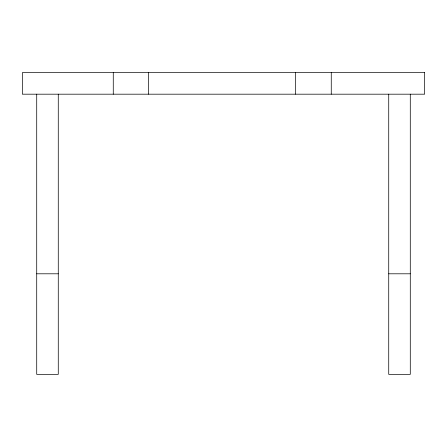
<?xml version="1.0" encoding="UTF-8"?>
<svg xmlns="http://www.w3.org/2000/svg" width="447" height="447" viewBox="0 0 447 447"><rect width="100%" height="100%" fill="white"/><g stroke="black" fill="none" stroke-linecap="round" stroke-linejoin="round"><path stroke-width="0.67" d="M36.715 273.799L58.272 273.799M388.728 273.799L410.285 273.799M410.285 94.188L410.285 374.362L388.728 374.362L388.728 94.188M331.261 72.638L331.261 94.188M295.338 72.638L295.338 94.188M148.343 72.638L148.343 94.188M113.27 72.638L113.27 94.188M58.272 94.188L58.272 374.362L36.715 374.362L36.715 94.188M424.65 72.638L22.35 72.638L22.35 94.188L424.65 94.188L424.65 72.638"/></g></svg>
